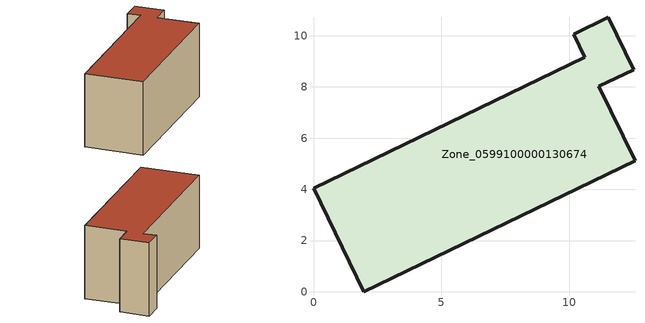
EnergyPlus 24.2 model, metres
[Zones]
Zone_0599100000130674
 floor ground (C_G): 0,4.04 10.6,9.16 10.16,10.06 11.52,10.72 12.51,8.67 11.15,8.02 12.56,5.12 1.96,0 z0
 wall outside (C_F): 12.51,8.67 11.52,10.72 10.16,10.06 10.6,9.16 0,4.04 1.96,0 12.56,5.12 11.15,8.02 12.51,8.67 z0:5.69
 roof outside (C_R): 0,4.04 1.96,0 12.56,5.12 11.15,8.02 12.51,8.67 11.52,10.72 10.16,10.06 10.6,9.16 z5.69
[BUILDING]
Pand.0599100000130674: North Axis=0; Terrain=City; Loads Convergence Tolerance Value=0.04; Temperature Convergence Tolerance Value=0.4; Solar Distribution=FullExterior; Maximum Number of Warmup Days=25; Minimum Number of Warmup Days=1
[Site:Location]
Rotterdam.The.Hague.AP_ZH_NLD Design_Conditions: Latitude=51.96; Longitude=4.45; Time Zone=1; Elevation=-4.5
[SITE:GROUNDTEMPERATURE:BUILDINGSURFACE]
18, 18, 18, 18, 18, 18, 18, 18, 18, 18, 18, 18
[MATERIAL] Thermal Absorptance=0.9; Solar Absorptance=0.7; Visible Absorptance=0.7
Name | Roughness | Thickness | Conductivity | Density | Specific Heat
G.TI.1946-1964 | MediumSmooth | 0.15 | 1 | 540 | 1210
F.TI.1946-1964 | Rough | 0.3 | 0.857143 | 1920 | 840
R.TI.1946-1964 | MediumRough | 0.2 | 0.277778 | 1500 | 1000
[CONSTRUCTION]
C_G: G.TI.1946-1964
C_F: F.TI.1946-1964
C_R: R.TI.1946-1964
[ZONE]
Zone_0599100000130674: Type=1; Multiplier=1; Ceiling Height=Autocalculate; Volume=Autocalculate; Floor Area=autocalculate; Part of Total Floor Area=Yes
[ZONEINFILTRATION:DESIGNFLOWRATE]
Infil_Zone_0599100000130674: Zone or ZoneList or Space or SpaceList=Zone_0599100000130674; Schedule=AlwaysOn; Design Flow Rate Calculation Method=Flow/Area; Flow Rate per Floor Area=0.003; Constant Term Coefficient=1; Temperature Term Coefficient=0; Velocity Term Coefficient=0; Velocity Squared Term Coefficient=0
[HVACTEMPLATE:ZONE:IDEALLOADSAIRSYSTEM]
Zone_0599100000130674: Maximum Heating Supply Air Temperature=50; Minimum Cooling Supply Air Temperature=13; Maximum Heating Supply Air Humidity Ratio=0.0156; Minimum Cooling Supply Air Humidity Ratio=0.0077; Heating Limit=NoLimit; Cooling Limit=NoLimit; Dehumidification Control Type=ConstantSensibleHeatRatio; Cooling Sensible Heat Ratio=0.7; Dehumidification Setpoint=60; Humidification Control Type=None; Humidification Setpoint=30; Outdoor Air Method=None; Outdoor Air Flow Rate per Person=0.00944; Outdoor Air Flow Rate per Zone Floor Area=0; Outdoor Air Flow Rate per Zone=0; Demand Controlled Ventilation Type=None; Outdoor Air Economizer Type=NoEconomizer; Heat Recovery Type=None; Sensible Heat Recovery Effectiveness=0.7; Latent Heat Recovery Effectiveness=0.65
[ZONECONTROL:THERMOSTAT]
ThermostatControl_Zone_0599100000130674: Zone or ZoneList=Zone_0599100000130674; Control Type Schedule=DualSetpointControlType; Control 1=Thermostat_Zone_0599100000130674; Temperature Difference Between Cutout And Setpoint=0
[THERMOSTATSETPOINT:DUALSETPOINT]
Thermostat_Zone_0599100000130674: Heating Setpoint Temperature Schedule=HeatingSetpoint_Zone_0599100000130674; Cooling Setpoint Temperature Schedule=CoolingSetpoint_Zone_0599100000130674
[SCHEDULE:COMPACT]
HeatingSetpoint_Zone_0599100000130674: Through: 12/31, For: AllDays, Until: 24:00, 21
CoolingSetpoint_Zone_0599100000130674: Through: 12/31, For: AllDays, Until: 24:00, 24
DualSetpointControlType: Through: 12/31, For: AllDays, Until: 24:00, 4
AlwaysOn: Through: 12/31, For: AllDays, Until: 24:00, 1
